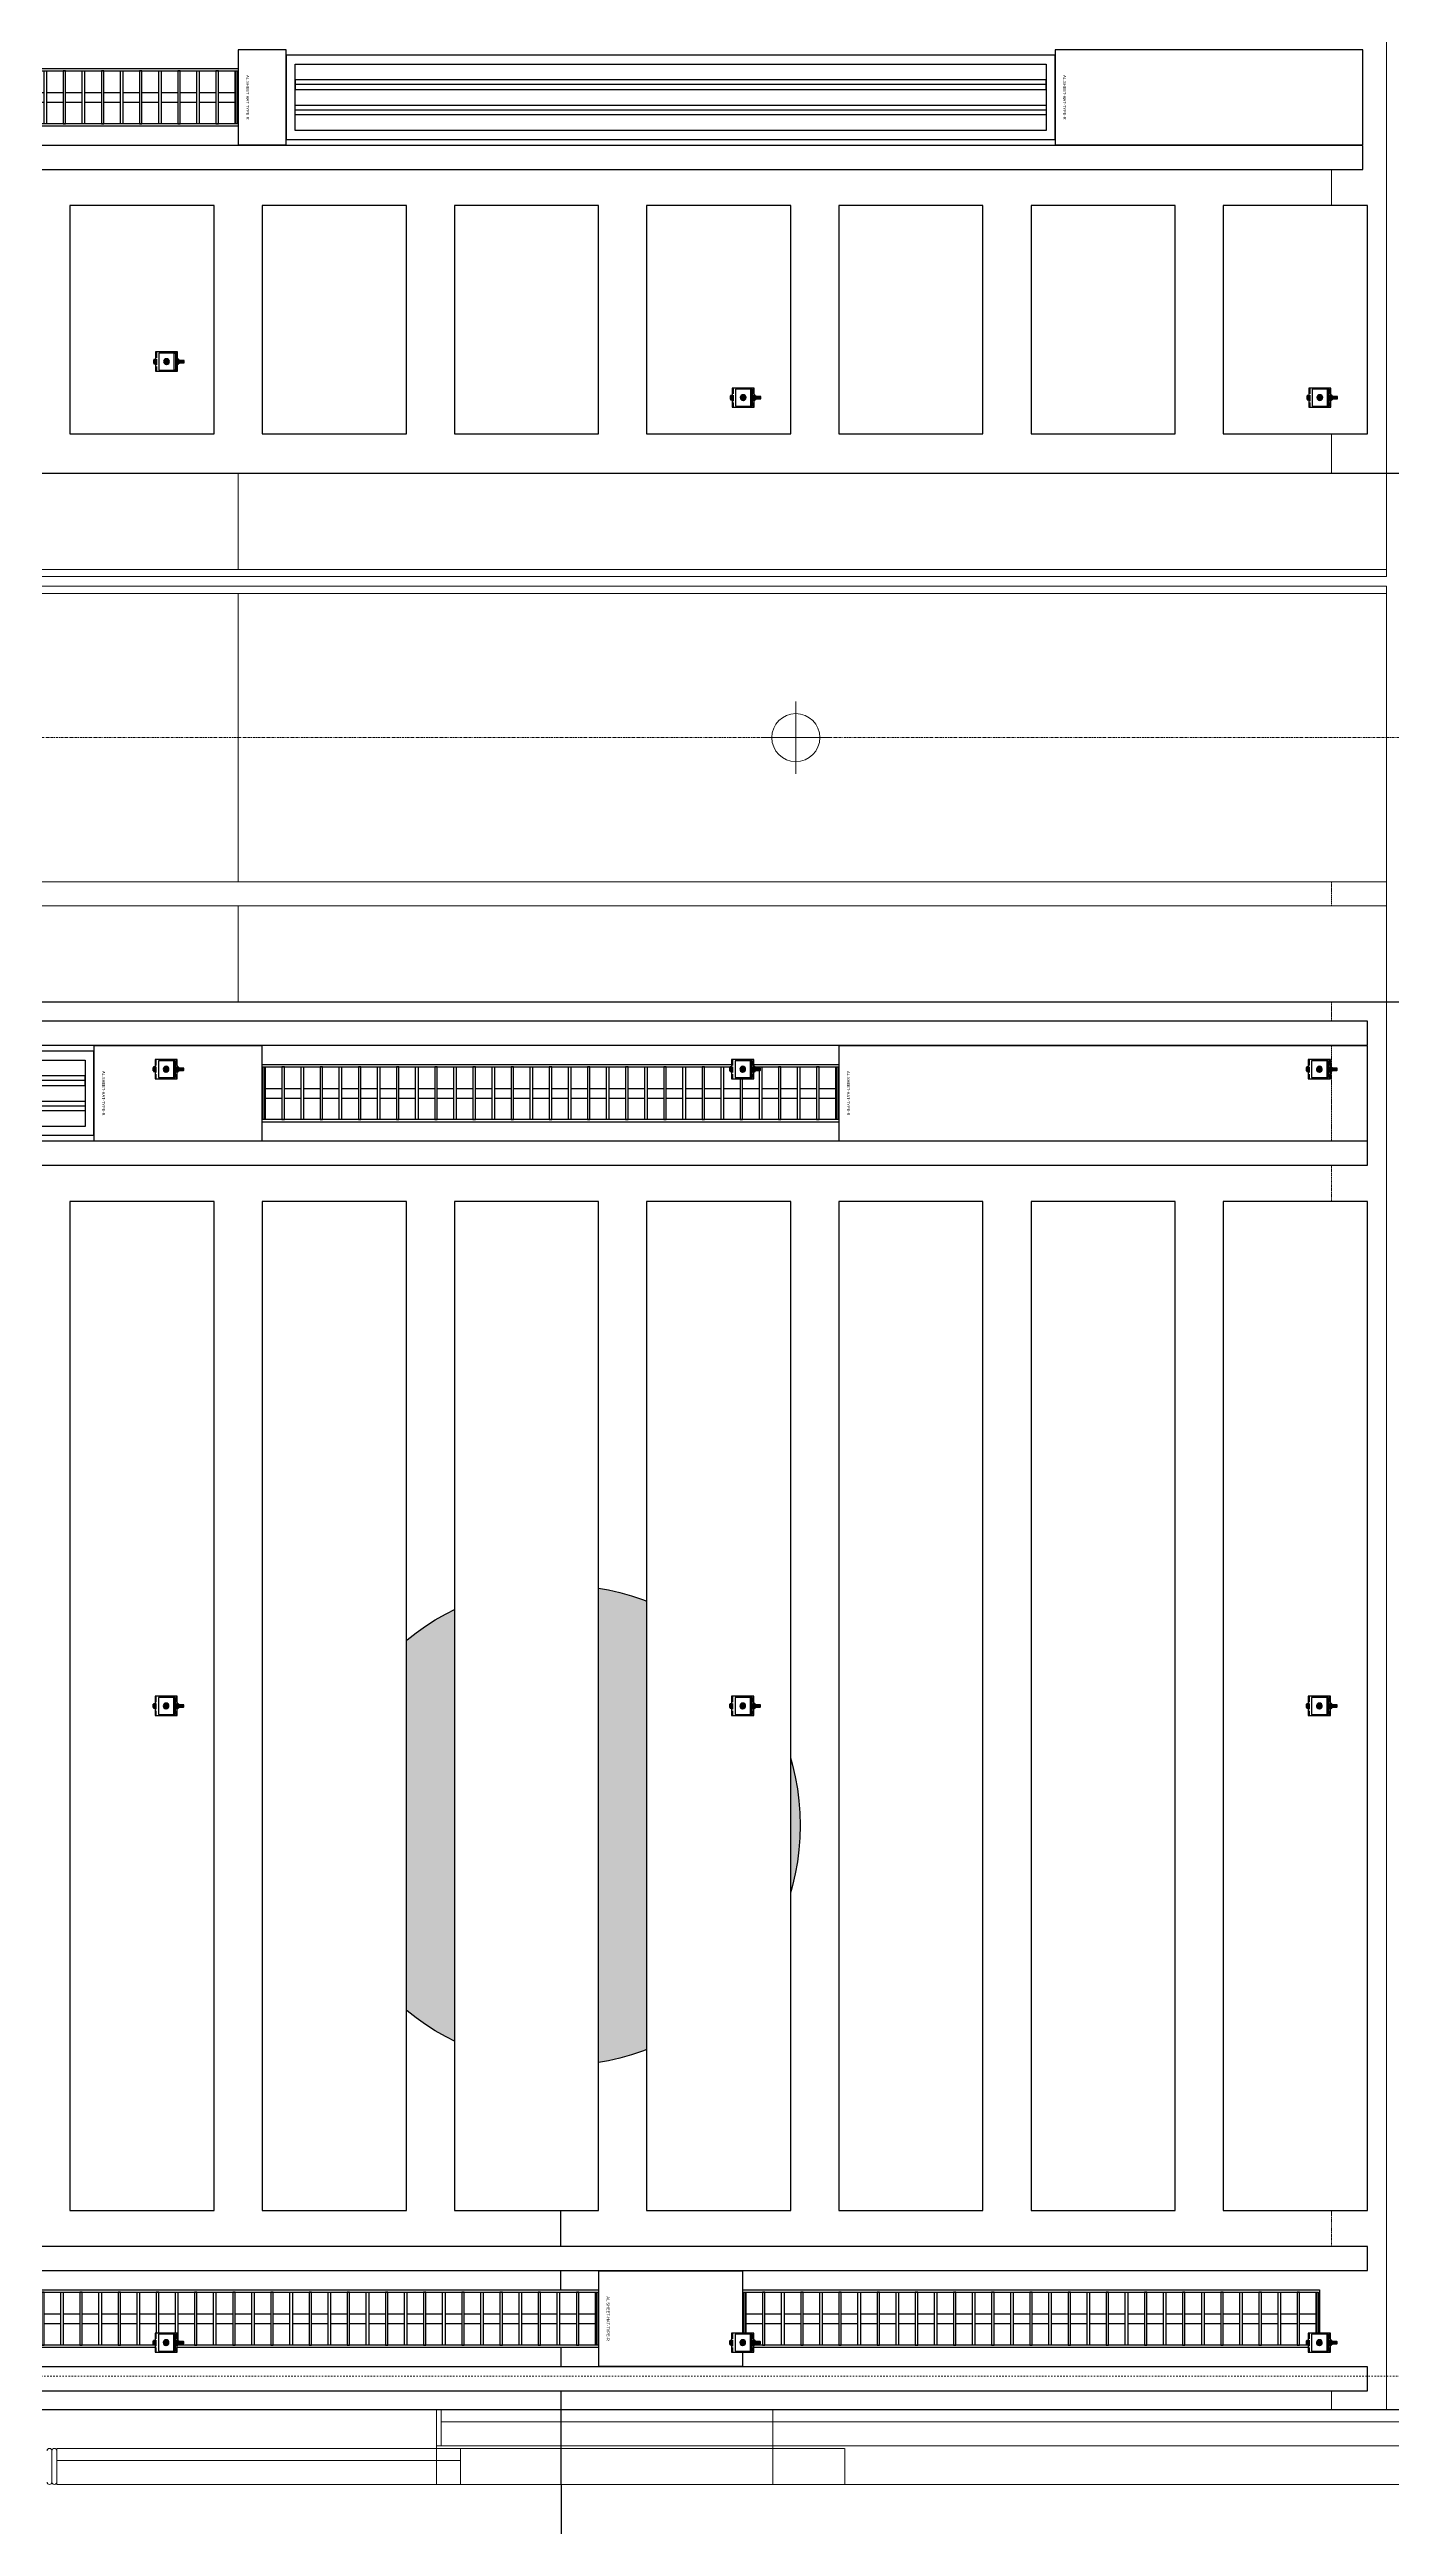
# Model space of a CAD drawing. Header units: millimetres. Extents: x -962357 to -591296, y -195428 to 59420.
# Drawn here: x -787373 to -784580, y -143 to 5012 of the extents above; entities that cross this region are included whole.
import ezdxf
from ezdxf.enums import TextEntityAlignment as Align

# ---------------------------------------------------------------- set-up
doc = ezdxf.new("R2010")
doc.units = ezdxf.units.MM
for name, pattern in [('ACAD_ISO02W100', [15, 12, -3]), ('DASH', [6.35, 3.175, -3.175]), ('DPA_Boundary Line 500', [3.75, 0, -0.75, 1.5, -0.75, 0, -0.75]), ('DPA_Grid _ Level 100', [10, 5.5, -1.6, 1.3, -1.6]), ('DPA_Hidden 500', [1.4, 0.8, -0.6])]:
    doc.linetypes.add(name, pattern=pattern)
for name, color, linetype in [('000 - CSD_PL_001 - ASCESSORIES', 251, 'Continuous'), ('000 - H A T C H', 8, 'Continuous'), ('000 - WIPEOUT', 250, 'Continuous'), ('001 - ASCESSORIES', 251, 'Continuous'), ('008 - LIGHTING', 1, 'Continuous'), ('A04_TUBE SERIES', 2, 'Continuous'), ('A11_ALU.SOLID SHEET', 2, 'Continuous')]:
    doc.layers.add(name, color=color, linetype=linetype)
for name, color, linetype, lineweight in [('A-DETL-GENF', 2, 'Continuous', 9), ('A-GENM', 1, 'Continuous', 9), ('A-GENM-HDLN', 2, 'DPA_Hidden 500', 9), ('A-GLAZ-CURT', 2, 'Continuous', 9), ('A-ROOM-IDEN', 3, 'Continuous', 25), ('E-LITE-EQPM', 2, 'Continuous', 9), ('I-WALL-E', 2, 'Continuous', 9), ('Q-SPCQ', 2, 'Continuous', 9), ('Q-SPCQ-HDLN', 2, 'DASH', 9), ('S-GRID', 251, 'Continuous', 9)]:
    doc.layers.add(name, color=color, linetype=linetype, lineweight=lineweight)
doc.layers.get('000 - CSD_PL_001 - ASCESSORIES').off()

# ---------------------------------------------------------------- blocks, each defined once
blk = doc.blocks.new('System Panel - DPA-AR_Metal Ceiling Rectangular Panel-13139266-4180-01 LOWER PLATFORM LEVEL - REFLECTED CEILING PLAN')
at = {"layer": 'A-GLAZ-CURT'}
for p, q in [((-821182.4, 4129), (-823307.4, 4129)), ((-823307.4, 4129), (-821182.4, 4129)), ((-821182.4, 3929), (-821182.4, 4129)), ((-821182.4, 4129), (-821182.4, 3929)), ((-823307.3, 3929), (-821182.4, 3929)), ((-821182.4, 3929), (-823307.3, 3929))]:
    blk.add_line(p, q, dxfattribs=at)
blk = doc.blocks.new('System Panel - DPA-AR_Metal Ceiling Rectangular Panel-V43-4180-01 LOWER PLATFORM LEVEL - REFLECTED CEILING PLAN')
at = {"layer": 'A-GLAZ-CURT'}
for p, q in [((-784592.4, 4129), (-786982.4, 4129)), ((-786982.4, 4129), (-786982.4, 3929)), ((-786982.4, 3929), (-786982.4, 4129)), ((-786982.4, 4129), (-784592.4, 4129)), ((-786982.4, 3929), (-784592.3, 3929)), ((-784592.3, 3929), (-786982.4, 3929))]:
    blk.add_line(p, q, dxfattribs=at)
blk = doc.blocks.new('System Panel - DPA-AR_Metal Ceiling Rectangular Panel-V24-4180-01 LOWER PLATFORM LEVEL - REFLECTED CEILING PLAN')
at = {"layer": 'A-GLAZ-CURT'}
for p, q in [((-821182.4, 3229), (-823307.3, 3229)), ((-823307.3, 3229), (-821182.4, 3229)), ((-821182.4, 3029), (-821182.4, 3229)), ((-821182.4, 3229), (-821182.4, 3029)), ((-823307.4, 3029), (-821182.4, 3029)), ((-821182.4, 3029), (-823307.4, 3029))]:
    blk.add_line(p, q, dxfattribs=at)
blk = doc.blocks.new('System Panel - DPA-AR_Metal Ceiling Rectangular Panel-V45-4180-01 LOWER PLATFORM LEVEL - REFLECTED CEILING PLAN')
at = {"layer": 'A-GLAZ-CURT'}
for p, q in [((-784592.4, 3229), (-786982.4, 3229)), ((-786982.4, 3229), (-786982.4, 3029)), ((-786982.4, 3029), (-786982.4, 3229)), ((-786982.4, 3229), (-784592.4, 3229)), ((-786982.4, 3029), (-784592.4, 3029)), ((-784592.4, 3029), (-786982.4, 3029))]:
    blk.add_line(p, q, dxfattribs=at)
blk = doc.blocks.new('System Panel - DPA-AR_Metal Ceiling Rectangular Panel-13139320-4180-01 LOWER PLATFORM LEVEL - REFLECTED CEILING PLAN')
at = {"layer": 'A-GLAZ-CURT'}
for p, q in [((-821182.4, 3879), (-823307.3, 3879)), ((-823307.3, 3879), (-821182.4, 3879)), ((-821182.4, 3279), (-821182.4, 3879)), ((-821182.4, 3879), (-821182.4, 3279)), ((-823307.3, 3279), (-821182.4, 3279)), ((-821182.4, 3279), (-823307.3, 3279))]:
    blk.add_line(p, q, dxfattribs=at)
blk = doc.blocks.new('System Panel - DPA-AR_Metal Ceiling Rectangular Panel-V46-4180-01 LOWER PLATFORM LEVEL - REFLECTED CEILING PLAN')
at = {"layer": 'A-GLAZ-CURT'}
for p, q in [((-784592.3, 3879), (-786982.4, 3879)), ((-786982.4, 3879), (-786982.4, 3279)), ((-786982.4, 3279), (-786982.4, 3879)), ((-786982.4, 3879), (-784592.3, 3879)), ((-786982.4, 3279), (-784592.4, 3279)), ((-784592.4, 3279), (-786982.4, 3279))]:
    blk.add_line(p, q, dxfattribs=at)
blk = doc.blocks.new('*U403')
at = {"layer": 'I-WALL-E'}
for p, q in [((-39910, 2757.5), (-39910, 335)), ((-39910, 550), (-39910, 1195)), ((-39910, 335), (-39910, 350)), ((-39910, 300), (-39910, 315)), ((-39910, 315), (-39910, -3480)), ((-39910, -350), (-39910, -300)), ((-39910, -3152.5), (-39910, -550)), ((-39910, -3480), (-39910, -3427.5))]:
    blk.add_line(p, q, dxfattribs=at)
at = {"layer": 'I-WALL-E', "linetype": 'DPA_Boundary Line 500'}
for p, q in [((-40025, 1195), (-40025, 550)), ((-40025, 550), (-40025, 1195)), ((-40025, -350), (-40025, -300)), ((-40025, -300), (-40025, -350)), ((-40025, -890), (-40025, -550)), ((-40025, -550), (-40025, -3152.5)), ((-40025, -3140), (-40025, -890)), ((-40025, -3152.5), (-40025, -3140)), ((-40025, -3480), (-40025, -3427.5)), ((-40025, -3427.5), (-40025, -3480))]:
    blk.add_line(p, q, dxfattribs=at)
at = {"layer": 'A-GLAZ-CURT'}
for name, p in [('System Panel - DPA-AR_Metal Ceiling Rectangular Panel-13139266-4180-01 LOWER PLATFORM LEVEL - REFLECTED CEILING PLAN', (778882.4, -3579)), ('System Panel - DPA-AR_Metal Ceiling Rectangular Panel-V43-4180-01 LOWER PLATFORM LEVEL - REFLECTED CEILING PLAN', (744682.4, -3579)), ('System Panel - DPA-AR_Metal Ceiling Rectangular Panel-13139320-4180-01 LOWER PLATFORM LEVEL - REFLECTED CEILING PLAN', (778882.4, -3579)), ('System Panel - DPA-AR_Metal Ceiling Rectangular Panel-V46-4180-01 LOWER PLATFORM LEVEL - REFLECTED CEILING PLAN', (744682.4, -3579)), ('System Panel - DPA-AR_Metal Ceiling Rectangular Panel-V24-4180-01 LOWER PLATFORM LEVEL - REFLECTED CEILING PLAN', (778882.4, -3579)), ('System Panel - DPA-AR_Metal Ceiling Rectangular Panel-V45-4180-01 LOWER PLATFORM LEVEL - REFLECTED CEILING PLAN', (744682.4, -3579))]:
    blk.add_blockref(name, p, dxfattribs=at)
blk = doc.blocks.new('*U634')
at = {"color": 1}
blk.add_wipeout([(600, -60), (-600, -60), (-600, 60), (600, 60)], dxfattribs=at).dxf.layer = '000 - WIPEOUT'
at = {"layer": '001 - ASCESSORIES', "color": 0}
blk.add_lwpolyline([(600, -60), (-600, -60), (-600, 60), (600, 60)], close=True, dxfattribs=at)
at = {"layer": '001 - ASCESSORIES'}
for points in [[(-593.5, -55), (-598.5, -55), (-598.5, 55), (-593.5, 55)], [(595, -55), (-595, -55), (-595, 55), (595, 55)], [(-558.8, -55), (-553.8, -55), (-553.8, 55), (-558.8, 55)], [(-514, -55), (-519, -55), (-519, 55), (-514, 55)], [(-479.3, -55), (-474.3, -55), (-474.3, 55), (-479.3, 55)], [(-434.6, -55), (-439.6, -55), (-439.6, 55), (-434.6, 55)], [(-399.8, -55), (-394.8, -55), (-394.8, 55), (-399.8, 55)], [(-355.1, -55), (-360.1, -55), (-360.1, 55), (-355.1, 55)], [(-320.4, -55), (-315.4, -55), (-315.4, 55), (-320.4, 55)], [(-275.6, -55), (-280.6, -55), (-280.6, 55), (-275.6, 55)], [(-240.9, -55), (-235.9, -55), (-235.9, 55), (-240.9, 55)], [(-196.2, -55), (-201.2, -55), (-201.2, 55), (-196.2, 55)], [(-161.4, -55), (-156.4, -55), (-156.4, 55), (-161.4, 55)], [(-116.7, -55), (-121.7, -55), (-121.7, 55), (-116.7, 55)], [(-82, -55), (-77, -55), (-77, 55), (-82, 55)], [(-37.2, -55), (-42.2, -55), (-42.2, 55), (-37.2, 55)], [(-2.5, -55), (2.5, -55), (2.5, 55), (-2.5, 55)], [(42.2, -55), (37.2, -55), (37.2, 55), (42.2, 55)], [(77, -55), (82, -55), (82, 55), (77, 55)], [(121.7, -55), (116.7, -55), (116.7, 55), (121.7, 55)], [(156.4, -55), (161.4, -55), (161.4, 55), (156.4, 55)], [(201.2, -55), (196.2, -55), (196.2, 55), (201.2, 55)], [(235.9, -55), (240.9, -55), (240.9, 55), (235.9, 55)], [(280.6, -55), (275.6, -55), (275.6, 55), (280.6, 55)], [(315.4, -55), (320.4, -55), (320.4, 55), (315.4, 55)], [(360.1, -55), (355.1, -55), (355.1, 55), (360.1, 55)], [(394.8, -55), (399.8, -55), (399.8, 55), (394.8, 55)], [(439.6, -55), (434.6, -55), (434.6, 55), (439.6, 55)], [(474.3, -55), (479.3, -55), (479.3, 55), (474.3, 55)], [(519, -55), (514, -55), (514, 55), (519, 55)], [(553.8, -55), (558.8, -55), (558.8, 55), (553.8, 55)], [(598.5, -55), (593.5, -55), (593.5, 55), (598.5, 55)]]:
    blk.add_lwpolyline(points, close=True, dxfattribs=at)
for points in [[(-593.5, 10), (-558.8, 10)], [(-553.8, 10), (-519, 10)], [(-514, 10), (-479.3, 10)], [(-474.3, 10), (-439.6, 10)], [(-434.6, 10), (-399.8, 10)], [(-394.8, 10), (-360.1, 10)], [(-355.1, 10), (-320.4, 10)], [(-315.4, 10), (-280.6, 10)], [(-275.6, 10), (-240.9, 10)], [(-235.9, 10), (-201.2, 10)], [(-196.2, 10), (-161.4, 10)], [(-156.4, 10), (-121.7, 10)], [(-116.7, 10), (-82, 10)], [(-77, 10), (-42.2, 10)], [(-37.2, 10), (-2.5, 10)], [(2.5, 10), (37.2, 10)], [(42.2, 10), (77, 10)], [(82, 10), (116.7, 10)], [(121.7, 10), (156.4, 10)], [(161.4, 10), (196.2, 10)], [(201.2, 10), (235.9, 10)], [(240.9, 10), (275.6, 10)], [(280.6, 10), (315.4, 10)], [(320.4, 10), (355.1, 10)], [(360.1, 10), (394.8, 10)], [(399.8, 10), (434.6, 10)], [(439.6, 10), (474.3, 10)], [(479.3, 10), (514, 10)], [(519, 10), (553.8, 10)], [(558.8, 10), (593.5, 10)], [(-593.5, -10), (-558.8, -10)], [(-553.8, -10), (-519, -10)], [(-514, -10), (-479.3, -10)], [(-474.3, -10), (-439.6, -10)], [(-434.6, -10), (-399.8, -10)], [(-394.8, -10), (-360.1, -10)], [(-355.1, -10), (-320.4, -10)], [(-315.4, -10), (-280.6, -10)], [(-275.6, -10), (-240.9, -10)], [(-235.9, -10), (-201.2, -10)], [(-196.2, -10), (-161.4, -10)], [(-156.4, -10), (-121.7, -10)], [(-116.7, -10), (-82, -10)], [(-77, -10), (-42.2, -10)], [(-37.2, -10), (-2.5, -10)], [(2.5, -10), (37.2, -10)], [(42.2, -10), (77, -10)], [(82, -10), (116.7, -10)], [(121.7, -10), (156.4, -10)], [(161.4, -10), (196.2, -10)], [(201.2, -10), (235.9, -10)], [(240.9, -10), (275.6, -10)], [(280.6, -10), (315.4, -10)], [(320.4, -10), (355.1, -10)], [(360.1, -10), (394.8, -10)], [(399.8, -10), (434.6, -10)], [(439.6, -10), (474.3, -10)], [(479.3, -10), (514, -10)], [(519, -10), (553.8, -10)], [(558.8, -10), (593.5, -10)]]:
    blk.add_lwpolyline(points, dxfattribs=at)
blk = doc.blocks.new('*U374')
at = {"layer": '001 - ASCESSORIES', "color": 0, "linetype": 'ByBlock'}
blk.add_lwpolyline([(800, 87.5), (-800, 87.5), (-800, -87.5), (800, -87.5)], close=True, dxfattribs=at)
at = {"layer": '001 - ASCESSORIES', "linetype": 'ByBlock'}
for points in [[(-781.5, 69), (781.5, 69), (781.5, -69), (-781.5, -69)], [(781.5, 36.3), (-781.5, 36.3), (-781.5, 16.3), (781.5, 16.3)], [(-781.5, -16.3), (781.5, -16.3), (781.5, -36.3), (-781.5, -36.3)]]:
    blk.add_lwpolyline(points, close=True, dxfattribs=at)
for points in [[(781.5, 26.3), (-781.5, 26.3)], [(-781.5, -26.3), (781.5, -26.3)]]:
    blk.add_lwpolyline(points, dxfattribs=at)
blk = doc.blocks.new('*U549')
blk.add_attdef('EXTR.OVL-LENGTH_', (-25, -59.1), '', height=5)
blk.add_wipeout([(-25, 0), (25, 0), (25, 9187.5), (-25, 9187.5)]).dxf.layer = '000 - WIPEOUT'
at = {"layer": 'A04_TUBE SERIES', "color": 0}
blk.add_lwpolyline([(-25, 0), (25, 0), (25, 9187.5), (-25, 9187.5)], close=True, dxfattribs=at)
blk = doc.blocks.new('*U499')
at = {"layer": 'A11_ALU.SOLID SHEET', "color": 0}
blk.add_lwpolyline([(350, -98.8), (350, 98.8), (0, 98.8), (0, -98.8)], close=True, dxfattribs=at)
at = {"layer": 'Defpoints', "color": 250}
blk.add_point((0, 0), dxfattribs=at)
blk.add_text('AL.SHEET-HAT-TYPE-R', height=6, rotation=270, dxfattribs=at).set_placement((15, 0), align=Align.BOTTOM_CENTER)
blk = doc.blocks.new('*U627')
blk.add_attdef('EXTR.OVL-LENGTH_', (-25, -59.1), '', height=5)
blk.add_wipeout([(-25, 0), (25, 0), (25, 67400), (-25, 67400)]).dxf.layer = '000 - WIPEOUT'
at = {"layer": 'A04_TUBE SERIES', "color": 0}
blk.add_lwpolyline([(-25, 0), (25, 0), (25, 67400), (-25, 67400)], close=True, dxfattribs=at)
blk = doc.blocks.new('*U628')
blk.add_attdef('EXTR.OVL-LENGTH_', (-25, -59.1), '', height=5)
blk.add_wipeout([(-25, 0), (25, 0), (25, 67400), (-25, 67400)]).dxf.layer = '000 - WIPEOUT'
at = {"layer": 'A04_TUBE SERIES', "color": 0}
blk.add_lwpolyline([(-25, 0), (25, 0), (25, 67400), (-25, 67400)], close=True, dxfattribs=at)
blk = doc.blocks.new('*U500')
at = {"layer": 'A11_ALU.SOLID SHEET', "color": 0}
blk.add_lwpolyline([(300, -98.8), (300, 98.8), (0, 98.8), (0, -98.8)], close=True, dxfattribs=at)
at = {"layer": 'Defpoints', "color": 250}
blk.add_point((0, 0), dxfattribs=at)
blk.add_text('AL.SHEET-HAT-TYPE-R', height=6, rotation=270, dxfattribs=at).set_placement((15, 0), align=Align.BOTTOM_CENTER)
blk = doc.blocks.new('*U632')
blk.add_attdef('EXTR.OVL-LENGTH_', (-25, -59.1), '', height=5)
blk.add_wipeout([(-25, 0), (25, 0), (25, 67400), (-25, 67400)]).dxf.layer = '000 - WIPEOUT'
at = {"layer": 'A04_TUBE SERIES', "color": 0}
blk.add_lwpolyline([(-25, 0), (25, 0), (25, 67400), (-25, 67400)], close=True, dxfattribs=at)
blk = doc.blocks.new('*U633')
blk.add_attdef('EXTR.OVL-LENGTH_', (-25, -59.1), '', height=5)
blk.add_wipeout([(-25, 0), (25, 0), (25, 67400), (-25, 67400)]).dxf.layer = '000 - WIPEOUT'
at = {"layer": 'A04_TUBE SERIES', "color": 0}
blk.add_lwpolyline([(-25, 0), (25, 0), (25, 67400), (-25, 67400)], close=True, dxfattribs=at)
blk = doc.blocks.new('*U614')
at = {"color": 3}
for points in [[(-1050, -30850), (1050, -30850), (1050, -31150), (-1050, -31150)], [(-1050, -31250), (1050, -31250), (1050, -31550), (-1050, -31550)], [(-1050, -31650), (1050, -31650), (1050, -31950), (-1050, -31950)], [(-1050, -32050), (1050, -32050), (1050, -32350), (-1050, -32350)], [(-1050, -32450), (1050, -32450), (1050, -32750), (-1050, -32750)], [(-1050, -32850), (1050, -32850), (1050, -33150), (-1050, -33150)], [(-1050, -33250), (1050, -33250), (1050, -33550), (-1050, -33550)]]:
    blk.add_wipeout(points, dxfattribs=at).dxf.layer = '000 - WIPEOUT'
at = {"layer": 'A11_ALU.SOLID SHEET', "color": 0, "linetype": 'ByBlock'}
for points in [[(-1050, -31150), (1050, -31150), (1050, -30850), (-1050, -30850)], [(-1050, -31550), (1050, -31550), (1050, -31250), (-1050, -31250)], [(-1050, -31950), (1050, -31950), (1050, -31650), (-1050, -31650)], [(-1050, -32350), (1050, -32350), (1050, -32050), (-1050, -32050)], [(-1050, -32750), (1050, -32750), (1050, -32450), (-1050, -32450)], [(-1050, -33150), (1050, -33150), (1050, -32850), (-1050, -32850)], [(-1050, -33550), (1050, -33550), (1050, -33250), (-1050, -33250)]]:
    blk.add_lwpolyline(points, close=True, dxfattribs=at)
blk = doc.blocks.new('*U502')
at = {"layer": 'A11_ALU.SOLID SHEET', "color": 0}
blk.add_lwpolyline([(1100, -98.8), (1100, 98.8), (0, 98.8), (0, -98.8)], close=True, dxfattribs=at)
at = {"layer": 'Defpoints', "color": 250}
blk.add_point((0, 0), dxfattribs=at)
blk.add_text('AL.SHEET-HAT-TYPE-R', height=6, rotation=270, dxfattribs=at).set_placement((15, 0), align=Align.BOTTOM_CENTER)
blk = doc.blocks.new('*U620')
at = {"color": 3}
for points in [[(-237.5, -1650), (237.5, -1650), (237.5, -1950), (-237.5, -1950)], [(-237.5, -2050), (237.5, -2050), (237.5, -2350), (-237.5, -2350)], [(-237.5, -2450), (237.5, -2450), (237.5, -2750), (-237.5, -2750)], [(-237.5, -2850), (237.5, -2850), (237.5, -3150), (-237.5, -3150)], [(-237.5, -3250), (237.5, -3250), (237.5, -3550), (-237.5, -3550)], [(-237.5, -3650), (237.5, -3650), (237.5, -3950), (-237.5, -3950)], [(-237.5, -4050), (237.5, -4050), (237.5, -4350), (-237.5, -4350)]]:
    blk.add_wipeout(points, dxfattribs=at).dxf.layer = '000 - WIPEOUT'
at = {"layer": 'A11_ALU.SOLID SHEET', "color": 0, "linetype": 'ByBlock'}
for points in [[(-237.5, -1950), (237.5, -1950), (237.5, -1650), (-237.5, -1650)], [(-237.5, -2350), (237.5, -2350), (237.5, -2050), (-237.5, -2050)], [(-237.5, -2750), (237.5, -2750), (237.5, -2450), (-237.5, -2450)], [(-237.5, -3150), (237.5, -3150), (237.5, -2850), (-237.5, -2850)], [(-237.5, -3550), (237.5, -3550), (237.5, -3250), (-237.5, -3250)], [(-237.5, -3950), (237.5, -3950), (237.5, -3650), (-237.5, -3650)], [(-237.5, -4350), (237.5, -4350), (237.5, -4050), (-237.5, -4050)]]:
    blk.add_lwpolyline(points, close=True, dxfattribs=at)
blk = doc.blocks.new('*U509')
at = {"layer": 'A11_ALU.SOLID SHEET', "color": 0}
blk.add_lwpolyline([(640.50001, -98.8), (640.50001, 98.8), (0, 98.8), (0, -98.8)], close=True, dxfattribs=at)
at = {"layer": 'Defpoints', "color": 250}
blk.add_point((0, 0), dxfattribs=at)
blk.add_text('AL.SHEET-HAT-TYPE-R', height=6, rotation=270, dxfattribs=at).set_placement((15, 0), align=Align.BOTTOM_CENTER)
blk = doc.blocks.new('*U501')
at = {"layer": 'A11_ALU.SOLID SHEET', "color": 0}
blk.add_lwpolyline([(100, -98.8), (100, 98.8), (0, 98.8), (0, -98.8)], close=True, dxfattribs=at)
at = {"layer": 'Defpoints', "color": 250}
blk.add_point((0, 0), dxfattribs=at)
blk.add_text('AL.SHEET-HAT-TYPE-R', height=6, rotation=270, dxfattribs=at).set_placement((15, 0), align=Align.BOTTOM_CENTER)
blk = doc.blocks.new('*U5836')
blk.add_lwpolyline([(-38349, 4315), (-38349, 2757.5), (-41450, 2757.5), (-41450, 4315), (-49246.8, 4315), (-49246.8, 550), (-30509.1, 550), (-30509.1, 4315), (-38349, 4315)])
blk.add_lwpolyline([(-107450, -550), (27650, -550), (27650, -3480), (-107450, -3480)], close=True)
at = {"layer": '008 - LIGHTING'}
for p in [(-41400, 1332.5), (-43400, -740), (-43400, -740), (-43400, -740)]:
    blk.add_blockref('*U374', p, dxfattribs=at)
at = {"layer": 'A11_ALU.SOLID SHEET', "color": 1, "rotation": 1.507287763536855e-10}
blk.add_blockref('*U501', (-42300, 1332.5), dxfattribs=at)
at = {"layer": 'A11_ALU.SOLID SHEET', "color": 1}
for name, p in [('*U509', (-40600, 1332.5)), ('*U499', (-42600, -740)), ('*U502', (-41050, -740)), ('*U500', (-41550, -3290))]:
    blk.add_blockref(name, p, dxfattribs=at)
at = {"layer": '008 - LIGHTING'}
for p in [(-42900, 1332.5), (-41650, -740), (-42150, -3290), (-40650, -3290)]:
    blk.add_blockref('*U634', p, dxfattribs=at)
at = {"layer": 'A04_TUBE SERIES', "linetype": 'ByBlock', "rotation": 270}
for name, p in [('*U549', (-49147, 1207.5)), ('*U628', (-107350, -615)), ('*U627', (-107350, -865)), ('*U632', (-107350, -3165)), ('*U633', (-107350, -3415))]:
    blk.add_blockref(name, p, dxfattribs=at)
at = {"layer": 'A11_ALU.SOLID SHEET', "linetype": 'ByBlock', "rotation": 90}
for name, p in [('*U620', (-44300, 870)), ('*U614', (-73500, -2015))]:
    blk.add_blockref(name, p, dxfattribs=at)
at = {"layer": '008 - LIGHTING'}
for p in [(-41650, -740), (-42150, -3290), (-40650, -3290)]:
    blk.add_blockref('*U634', p, dxfattribs=at)
for p in [(-41650, -740), (-42150, -3290), (-40650, -3290)]:
    blk.add_blockref('*U634', p, dxfattribs=at)
blk = doc.blocks.new('DPA_Speciality_PlatformScreenDoor - Length_135300-12767973-4180-01 LOWER PLATFORM LEVEL - REFLECTED CEILING PLAN')
at = {"layer": 'A-GENM'}
for p, q in [((69837.5, -250), (70027.6, -250)), ((70027.6, -250), (69837.5, -250)), ((69932.5, -250), (69842.5, -250)), ((69842.5, -250), (69932.5, -250)), ((69942.5, -250), (70032.5, -250)), ((70032.5, -250), (69942.5, -250)), ((67615.3, -330), (67739.1, -330)), ((67625.9, -330), (67679, -330)), ((67675.4, -330), (67728.5, -330))]:
    blk.add_line(p, q, dxfattribs=at)
at = {"layer": 'A-GENM-HDLN'}
for p, q in [((68687.5, -250), (68687.5, -175)), ((69537.5, -175), (68687.5, -175)), ((69537.5, -175), (69537.5, -250)), ((69537.5, -250), (68687.5, -250))]:
    blk.add_line(p, q, dxfattribs=at)
at = {"layer": 'Q-SPCQ'}
for p, q in [((66462.5, -175), (68837.5, -175)), ((68837.5, -175), (68837.5, -330)), ((68837.5, -175), (69537.5, -175)), ((68837.5, -330), (68837.5, -175)), ((68837.5, -200), (68837.5, -187.5)), ((68837.5, -187.5), (68837.5, -200)), ((68837.5, -305), (68837.5, -200)), ((68837.5, -200), (68837.5, -305)), ((69487.5, -175), (70327.5, -175)), ((70327.5, -175), (69487.5, -175)), ((69487.5, -175), (69487.5, -225)), ((69487.5, -225), (69487.5, -175)), ((70297.5, -175), (69517.5, -175)), ((69517.5, -175), (70297.5, -175)), ((69517.5, -175), (70297.5, -175)), ((70297.5, -175), (69517.5, -175)), ((70327.5, -225), (70327.5, -175)), ((70327.5, -225), (70327.5, -175)), ((70327.5, -180), (70327.5, -245)), ((70327.5, -245), (70327.5, -180)), ((70337.5, -245), (70337.5, -180)), ((70337.5, -180), (70337.5, -245)), ((70337.5, -180), (70337.5, -245)), ((70337.5, -245), (70337.5, -180)), ((68837.5, -255), (66462.5, -255)), ((66462.5, -255), (68837.5, -255)), ((68787.5, -255), (66512.5, -255)), ((66512.5, -255), (68787.5, -255)), ((66522.5, -255), (68777.5, -255)), ((68777.5, -255), (66522.5, -255)), ((68837.5, -255), (69527.5, -255)), ((69527.5, -255), (68837.5, -255)), ((68837.5, -255), (68837.5, -305)), ((68837.5, -305), (68837.5, -255)), ((68837.5, -305), (68837.5, -255)), ((68837.5, -255), (68837.5, -305)), ((68887.5, -255), (69477.5, -255)), ((69477.5, -255), (68887.5, -255)), ((69477.5, -255), (68897.5, -255)), ((68897.5, -255), (69477.5, -255)), ((70327.5, -225), (69487.5, -225)), ((69487.5, -225), (70327.5, -225)), ((69487.5, -250), (69487.5, -225)), ((69487.5, -250), (69487.5, -225)), ((70327.5, -225), (69487.5, -225)), ((69487.5, -225), (69487.5, -250)), ((69487.5, -250), (69487.5, -225)), ((69487.5, -225), (70327.5, -225)), ((69487.5, -225), (70327.5, -225)), ((70327.5, -225), (69487.5, -225)), ((70327.5, -250), (69487.5, -250)), ((69487.5, -250), (70327.5, -250)), ((69487.5, -250), (70327.5, -250)), ((70327.5, -250), (69487.5, -250)), ((69517.5, -225), (70297.5, -225)), ((70297.5, -225), (69517.5, -225)), ((70297.5, -225), (69517.5, -225)), ((69517.5, -225), (70297.5, -225)), ((69527.5, -255), (69527.5, -330)), ((69537.5, -255), (69527.5, -255)), ((69527.5, -255), (69537.5, -255)), ((69527.5, -330), (69527.5, -255)), ((69527.5, -305), (69527.5, -255)), ((69527.5, -305), (69527.5, -255)), ((69537.5, -225), (70277.5, -225)), ((70277.5, -225), (69537.5, -225)), ((69537.5, -225), (70277.5, -225)), ((70277.5, -225), (69537.5, -225)), ((69537.5, -250), (70277.5, -250)), ((70277.5, -250), (69537.5, -250)), ((69537.5, -250), (70277.5, -250)), ((70277.5, -250), (69537.5, -250)), ((69537.5, -330), (69537.5, -250)), ((69537.5, -250), (69537.5, -305)), ((69537.5, -330), (69537.5, -255)), ((69537.5, -255), (69537.5, -330)), ((70327.5, -225), (70327.5, -250)), ((70327.5, -250), (70327.5, -225)), ((70327.5, -250), (70327.5, -225)), ((70327.5, -225), (70327.5, -250)), ((68837.5, -305), (66462.5, -305)), ((68837.5, -305), (66462.5, -305)), ((66462.5, -305), (68837.5, -305)), ((66472.5, -305), (68827.5, -305)), ((66472.5, -305), (68827.5, -305)), ((68827.5, -305), (66472.5, -305)), ((68787.5, -305), (66512.5, -305)), ((66512.5, -305), (68787.5, -305)), ((68777.5, -305), (66522.5, -305)), ((66522.5, -305), (68777.5, -305)), ((68777.5, -305), (66522.5, -305)), ((66522.5, -305), (68777.5, -305)), ((66522.5, -305), (68777.5, -305)), ((68777.5, -305), (66522.5, -305)), ((68827.5, -305), (68837.5, -305)), ((68837.5, -317.5), (68837.5, -305)), ((68837.5, -305), (68847.5, -305)), ((69527.5, -305), (68837.5, -305)), ((68837.5, -305), (68837.5, -330)), ((68837.5, -330), (68837.5, -305)), ((68837.5, -305), (69527.5, -305)), ((69527.5, -305), (68837.5, -305)), ((68837.5, -305), (68837.5, -317.5)), ((68837.5, -330), (68837.5, -305)), ((68837.5, -305), (68837.5, -330)), ((68847.5, -305), (69527.5, -305)), ((69527.5, -305), (68847.5, -305)), ((68847.5, -305), (69527.5, -305)), ((68887.5, -305), (69477.5, -305)), ((69477.5, -305), (68887.5, -305)), ((68897.5, -305), (69477.5, -305)), ((69477.5, -305), (68897.5, -305)), ((68897.5, -305), (69477.5, -305)), ((69477.5, -305), (68897.5, -305)), ((69477.5, -305), (68897.5, -305)), ((68897.5, -305), (69477.5, -305)), ((69527.5, -330), (69527.5, -305)), ((69527.5, -330), (69527.5, -305)), ((69527.5, -305), (69527.5, -330)), ((69527.5, -330), (69527.5, -305)), ((69537.5, -305), (69537.5, -317.5)), ((66462.5, -330), (68837.5, -330)), ((66462.5, -330), (68837.5, -330)), ((68827.5, -330), (66472.5, -330)), ((66472.5, -330), (68827.5, -330)), ((68827.5, -330), (66472.5, -330)), ((68777.5, -330), (66522.5, -330)), ((66522.5, -330), (68777.5, -330)), ((68777.5, -330), (66522.5, -330)), ((66522.5, -330), (68777.5, -330)), ((68837.5, -330), (68827.5, -330)), ((68837.5, -330), (69537.5, -330)), ((68837.5, -330), (69527.5, -330)), ((68847.5, -330), (68837.5, -330)), ((69527.5, -330), (68847.5, -330)), ((69527.5, -330), (68847.5, -330)), ((68847.5, -330), (69527.5, -330)), ((68897.5, -330), (69477.5, -330)), ((69477.5, -330), (68897.5, -330)), ((68897.5, -330), (69477.5, -330)), ((69477.5, -330), (68897.5, -330)), ((69527.5, -330), (69537.5, -330)), ((69537.5, -330), (69527.5, -330))]:
    blk.add_line(p, q, dxfattribs=at)
for centre, start, end in [((70332.5, -180), 360, 180), ((70332.5, -180), 0, 180), ((70342.5, -180), 0, 180), ((70342.5, -180), 0, 180), ((70332.5, -245), 180, 360), ((70332.5, -245), 180, 0), ((70342.5, -245), 180, 360), ((70342.5, -245), 180, 360)]:
    blk.add_arc(centre, 5, start, end, dxfattribs=at)
at = {"layer": 'Q-SPCQ-HDLN'}
for p, q in [((135200, -330), (-100, -330)), ((135200, -400), (-100, -400))]:
    blk.add_line(p, q, dxfattribs=at)
blk = doc.blocks.new('LGF_DL_SAA_LowPower_DL1a - LGF_DL_SAA_LowPower_DL1a-8832329-4180-01 LOWER PLATFORM LEVEL - REFLECTED CEILING PLAN')
at = {"layer": 'A-DETL-GENF'}
for p, q in [((0, 75), (0, -75)), ((72.5, 0), (-72.5, 0))]:
    blk.add_line(p, q, dxfattribs=at)
blk.add_circle((0, 0), 50, dxfattribs=at)
blk = doc.blocks.new('C-1-PP19-AR-4180-01-B_20250908-040939_EXDOWNLIGHT')
at = {"layer": 'E-LITE-EQPM', "extrusion": (0, 0, -1), "rotation": 180}
blk.add_blockref('LGF_DL_SAA_LowPower_DL1a - LGF_DL_SAA_LowPower_DL1a-8832329-4180-01 LOWER PLATFORM LEVEL - REFLECTED CEILING PLAN', (41139.5, 0), dxfattribs=at)
at = {"layer": 'Q-SPCQ', "rotation": 180}
blk.add_blockref('DPA_Speciality_PlatformScreenDoor - Length_135300-12767973-4180-01 LOWER PLATFORM LEVEL - REFLECTED CEILING PLAN', (27650, -3810), dxfattribs=at)
blk = doc.blocks.new('000 - ASSCESSORIES_FAMELINE_GALV.BRACKET_FITTING_L-PROFILE_BK-08_TOP_VIEW')
at = {"linetype": 'Continuous'}
blk.add_wipeout([(-17.5, 19), (-17.5, -16), (17.5, -16), (17.5, 19)], dxfattribs=at).dxf.layer = '000 - WIPEOUT'
at = {"layer": '001 - ASCESSORIES', "linetype": 'ByBlock'}
blk.add_lwpolyline([(-17.5, 19), (17.5, 19), (17.5, 16), (-17.5, 16)], close=True, dxfattribs=at)
at = {"layer": '001 - ASCESSORIES', "color": 0, "linetype": 'Continuous'}
blk.add_lwpolyline([(-17.5, 19), (-17.5, -16), (17.5, -16), (17.5, 19)], close=True, dxfattribs=at)
at = {"layer": '001 - ASCESSORIES'}
blk.add_circle((0, 0), 3.5, dxfattribs=at)
blk = doc.blocks.new('*U492')
at = {"layer": '001 - ASCESSORIES', "color": 0}
blk.add_blockref('000 - ASSCESSORIES_FAMELINE_GALV.BRACKET_FITTING_L-PROFILE_BK-08_TOP_VIEW', (0, 0), dxfattribs=at)
blk = doc.blocks.new('000 - DYNAMIC_VIEW_ASSCESSORIES_GALV.STUD_FULL_THREAD_1-4_TOP_VIEW')
at = {"layer": '000 - H A T C H'}
h = blk.add_hatch(color=250, dxfattribs=at)
h.dxf.hatch_style = 1
edge = h.paths.add_edge_path()
edge.add_arc((0, 0), 3.18, 0, 360)
at = {"layer": '001 - ASCESSORIES', "color": 0}
blk.add_circle((0, 0), 3.18, dxfattribs=at)
blk = doc.blocks.new('*U485')
at = {"layer": '001 - ASCESSORIES', "color": 0}
blk.add_blockref('000 - DYNAMIC_VIEW_ASSCESSORIES_GALV.STUD_FULL_THREAD_1-4_TOP_VIEW', (0, 0), dxfattribs=at)
blk = doc.blocks.new('000 - ASSCESSORIES_FAMELINE_GALV.BRACKET_FITTING_U-PROFILE_BK-07_TOP_VIEW')
at = {"linetype": 'Continuous'}
blk.add_wipeout([(20, -23), (20, 23), (-20, 23), (-20, -23)], dxfattribs=at).dxf.layer = '000 - WIPEOUT'
at = {"layer": '001 - ASCESSORIES', "linetype": 'ACAD_ISO02W100'}
for p, q in [((20, 21), (-20, 21)), ((20, -21), (-20, -21))]:
    blk.add_line(p, q, dxfattribs=at)
at = {"layer": '001 - ASCESSORIES', "color": 0, "linetype": 'Continuous'}
blk.add_lwpolyline([(20, -23), (20, 23), (-20, 23), (-20, -23)], close=True, dxfattribs=at)
at = {"layer": '001 - ASCESSORIES', "linetype": 'Continuous'}
blk.add_circle((0, 0), 3.5, dxfattribs=at)
blk = doc.blocks.new('*U489')
at = {"layer": '001 - ASCESSORIES', "color": 0, "linetype": 'ByBlock'}
blk.add_blockref('000 - ASSCESSORIES_FAMELINE_GALV.BRACKET_FITTING_U-PROFILE_BK-07_TOP_VIEW', (0, 0), dxfattribs=at)
blk = doc.blocks.new('*U281')
at = {"layer": '001 - ASCESSORIES', "color": 0}
blk.add_lwpolyline([(4.6, 0), (2.3, 4), (-2.3, 4), (-4.6, 0), (-2.3, -4), (2.3, -4)], close=True, dxfattribs=at)
at = {"layer": '001 - ASCESSORIES', "color": 8}
blk.add_circle((0, 0), 3.85, dxfattribs=at)
at = {"layer": '001 - ASCESSORIES', "color": 0}
blk.add_circle((0, 0), 2.6, dxfattribs=at)
blk = doc.blocks.new('*U639')
at = {"layer": '000 - CSD_PL_001 - ASCESSORIES', "color": 0, "rotation": 270}
blk.add_blockref('*U281', (0, 0), dxfattribs=at)
blk = doc.blocks.new('*U308')
at = {"layer": '001 - ASCESSORIES'}
blk.add_lwpolyline([(-0.3, -4.5), (-0.3, -2.5, -19.949874), (0.3, -2.5), (0.3, -4.5)], format="xyb", dxfattribs=at)
blk.add_arc((0, 0), 4.5, 273.1847, 266.8153, dxfattribs=at)
blk = doc.blocks.new('000 - ASSCESSORIES_SPRING_WASHER_M5_TOP_VIEW')
at = {"color": 6}
blk.add_blockref('*U308', (0, 0), dxfattribs=at)
blk = doc.blocks.new('*U641')
at = {"color": 6}
blk.add_blockref('000 - ASSCESSORIES_SPRING_WASHER_M5_TOP_VIEW', (0, 0), dxfattribs=at)
blk = doc.blocks.new('*U307')
at = {"layer": '001 - ASCESSORIES'}
blk.add_lwpolyline([(-0.3, -6), (-0.3, -2.5, -19.949874), (0.2, -2.5), (0.2, -6)], format="xyb", dxfattribs=at)
blk.add_arc((0, 0), 6, 273.1847, 266.8153, dxfattribs=at)
blk = doc.blocks.new('000 - ASSCESSORIES_WASHER_M5_TOP_VIEW')
at = {"color": 6}
blk.add_blockref('*U307', (0, 0), dxfattribs=at)
blk = doc.blocks.new('*U640')
at = {"color": 6}
blk.add_blockref('000 - ASSCESSORIES_WASHER_M5_TOP_VIEW', (0, 0), dxfattribs=at)
blk = doc.blocks.new('*U282')
at = {"color": 1}
for p, q in [((-3.5, 3.5), (3.5, 3.5)), ((-3.5, 0), (3.5, 0))]:
    blk.add_line(p, q, dxfattribs=at)
at = {"color": 0}
for points in [[(-2.3, 3.2, 0.249855), (-4.6, 3.2), (-4.6, 0.3, 0.249855), (-2.3, 0.3)], [(2.3, 3.2, 0.062432), (0, 3.5, 0.062432), (-2.3, 3.2), (-2.3, 0.3, 0.061701), (0, 0, 0.061701), (2.3, 0.3)], [(4.6, 3.2, 0.249855), (2.3, 3.2), (2.3, 0.3, 0.249855), (4.6, 0.3)]]:
    blk.add_lwpolyline(points, format="xyb", close=True, dxfattribs=at)
blk = doc.blocks.new('*U296')
at = {"layer": '000 - H A T C H'}
h = blk.add_hatch(dxfattribs=at)
h.set_pattern_fill('ANSI35', color=8, scale=4, angle=65)
h.set_pattern_definition([(110, (-0.5, 0), (-0.939693, -0.34202), []), (110, (-0.2012, 0.6409), (-0.939693, -0.34202), [1.25, -0.25, 0, -0.25])])
h.paths.add_polyline_path([(0, -2.5), (59.5, -2.5), (59.5, 2.5), (0, 2.5)])
at = {"color": 8}
blk.add_line((59.5, -2.5), (59.5, 2.5), dxfattribs=at)
at = {"color": 1}
blk.add_lwpolyline([(59.5, 2.5), (0, 2.5), (0, -2.5), (59.5, -2.5), (60, -2), (60, 2)], close=True, dxfattribs=at)
blk = doc.blocks.new('*U448')
at = {"layer": '000 - H A T C H'}
h = blk.add_hatch(color=250, dxfattribs=at)
h.dxf.hatch_style = 1
edge = h.paths.add_edge_path()
edge.add_line((-0.3, -4.6), (-3.2, -4.6))
edge.add_arc((-1, -3.5), 2.45, 180, 208.0569, ccw=False)
edge.add_line((-3.5, -3.5), (-3.5, 0))
edge.add_arc((5.9, 0), 9.36, 179.9761, 180.0239, ccw=False)
edge.add_line((-3.5, 0), (-3.5, 0))
edge.add_arc((5.9, 0), 9.36, 179.9761, 180.0239, ccw=False)
edge.add_line((-3.5, 0), (-3.5, 3.5))
edge.add_arc((-1, 3.5), 2.45, 151.9431, 180, ccw=False)
edge.add_line((-3.2, 4.6), (-0.3, 4.6))
edge.add_arc((-2.5, 3.5), 2.45, 360, 388.0569, ccw=False)
edge.add_line((0, 3.5), (0, -3.5))
edge.add_arc((-2.5, -3.5), 2.45, 331.9431, 360, ccw=False)
blk.add_blockref('*U296', (0, 0))
at = {"layer": '001 - ASCESSORIES', "rotation": 90}
blk.add_blockref('*U282', (0, 0), dxfattribs=at)
blk = doc.blocks.new('*U306')
blk.add_wipeout([(-6, 0.65), (6, 0.65), (6, -0.65), (-6, -0.65)]).dxf.layer = '000 - WIPEOUT'
at = {"layer": '001 - ASCESSORIES'}
blk.add_lwpolyline([(-6, 0.65), (6, 0.65), (6, -0.65), (-6, -0.65)], close=True, dxfattribs=at)
blk.add_wipeout([(0.1, -0.65), (6, -0.65), (6, 0.65), (0.1, 0.65)]).dxf.layer = '000 - WIPEOUT'
blk.add_wipeout([(-0.1, -0.65), (-6, -0.65), (-6, 0.65), (-0.1, 0.65)]).dxf.layer = '000 - WIPEOUT'
for points in [[(-0.1, -0.65), (-6, -0.65), (-6, 0.65), (-0.1, 0.65)], [(0.1, -0.65), (6, -0.65), (6, 0.65), (0.1, 0.65)]]:
    blk.add_lwpolyline(points, close=True, dxfattribs=at)
blk = doc.blocks.new('000 - ASSCESSORIES_WASHER_M5_FRONT-SIDE-BACK_VIEW')
at = {"color": 6}
blk.add_blockref('*U306', (0, 0), dxfattribs=at)
blk = doc.blocks.new('*U637')
at = {"color": 6}
blk.add_blockref('000 - ASSCESSORIES_WASHER_M5_FRONT-SIDE-BACK_VIEW', (0, 0), dxfattribs=at)
blk = doc.blocks.new('*U309')
blk.add_wipeout([(-4.5, 0.65), (4.5, 0.65), (4.5, -0.65), (-4.5, -0.65)]).dxf.layer = '000 - WIPEOUT'
at = {"layer": '001 - ASCESSORIES'}
blk.add_lwpolyline([(-4.5, 0.65), (4.5, 0.65), (4.5, -0.65), (-4.5, -0.65)], close=True, dxfattribs=at)
blk.add_wipeout([(0.1, -0.95), (4.5, -0.65), (4.5, 0.65), (0.1, 0.35)]).dxf.layer = '000 - WIPEOUT'
blk.add_wipeout([(-0.1, -0.35), (-4.5, -0.65), (-4.5, 0.65), (-0.1, 0.95)]).dxf.layer = '000 - WIPEOUT'
for points in [[(-0.1, -0.35), (-4.5, -0.65), (-4.5, 0.65), (-0.1, 0.95)], [(0.1, -0.95), (4.5, -0.65), (4.5, 0.65), (0.1, 0.35)]]:
    blk.add_lwpolyline(points, close=True, dxfattribs=at)
blk = doc.blocks.new('000 - ASSCESSORIES_SPRING_WASHER_M5_FRONT-SIDE-BACK_VIEW')
at = {"color": 6}
blk.add_blockref('*U309', (0, 0), dxfattribs=at)
blk = doc.blocks.new('*U638')
at = {"color": 6}
blk.add_blockref('000 - ASSCESSORIES_SPRING_WASHER_M5_FRONT-SIDE-BACK_VIEW', (0, 0), dxfattribs=at)
blk = doc.blocks.new('*U486')
at = {"layer": '001 - ASCESSORIES'}
blk.add_blockref('*U448', (-23, 0), dxfattribs=at)
at = {"layer": '001 - ASCESSORIES', "color": 6, "rotation": 180}
for name in ['*U640', '*U641']:
    blk.add_blockref(name, (0, 0), dxfattribs=at)
at = {"layer": '001 - ASCESSORIES', "color": 2, "rotation": 270}
blk.add_blockref('*U639', (0, 0), dxfattribs=at)
blk.add_blockref('*U639', (0, 0), dxfattribs=at)
at = {"layer": '001 - ASCESSORIES', "color": 0, "rotation": 90}
blk.add_blockref('*U489', (0, 0), dxfattribs=at)
at = {"layer": '001 - ASCESSORIES', "color": 0, "rotation": 270}
blk.add_blockref('*U492', (0, 0), dxfattribs=at)
at = {"layer": '001 - ASCESSORIES', "color": 6}
for name in ['*U640', '*U641']:
    blk.add_blockref(name, (0, 0), dxfattribs=at)
at = {"layer": '001 - ASCESSORIES', "color": 2, "rotation": 90}
blk.add_blockref('*U639', (0, 0), dxfattribs=at)
blk.add_blockref('*U639', (0, 0), dxfattribs=at)
at = {"layer": '001 - ASCESSORIES', "color": 1}
blk.add_blockref('*U485', (0, 0), dxfattribs=at)
at = {"layer": '001 - ASCESSORIES', "rotation": 90}
blk.add_blockref('*U637', (23.65, 0), dxfattribs=at)
blk.add_blockref('*U638', (25.25, 0), dxfattribs=at)
blk = doc.blocks.new('C-1-PP19-AR-4180-01-B_20250903-141828_ERROR_HANGING')
at = {"layer": '000 - CSD_PL_001 - ASCESSORIES', "linetype": 'ByBlock'}
for p in [(-42449, 782.5), (-41249, 707.5), (-40049, 707.5), (-42450, -690), (-41250, -690), (-40050, -690), (-42450, -2015), (-41250, -2015), (-40050, -2015), (-42450, -3340), (-41250, -3340), (-40050, -3340)]:
    blk.add_blockref('*U486', p, dxfattribs=at)

msp = doc.modelspace()

# ---------------------------------------------------------------- hatches: boundary and pattern name
at = {"layer": 'A-ROOM-IDEN'}
h = msp.add_hatch(color=256, dxfattribs=at)
edge = h.paths.add_edge_path()
edge.add_arc((-786310.4, 1316.5), 500, 0, 360)

# ---------------------------------------------------------------- linework, layer by layer
msp.add_line((-786310.4, 1316.5), (-786291, -9786.2), dxfattribs=at)
msp.add_circle((-786310.4, 1316.5), 500, dxfattribs=at)
at = {"layer": 'I-WALL-E'}
for p, q in [((-789104.9, 3915), (-784590, 3915)), ((-784590, 3915), (-789104.9, 3915)), ((-789104.9, 3895), (-784590, 3895)), ((-784590, 3895), (-789104.9, 3895))]:
    msp.add_line(p, q, dxfattribs=at)
at = {"layer": 'S-GRID', "linetype": 'DPA_Grid _ Level 100'}
msp.add_line((-602984.2, 3580), (-957857, 3580), dxfattribs=at)

# ---------------------------------------------------------------- block references
msp.add_blockref('*U403', (-744680, 3580))

# ---------------------------------------------------------------- next in the draw order: block references
msp.add_blockref('*U5836', (-744680, 3580))

# ---------------------------------------------------------------- next in the draw order: block references
msp.add_blockref('C-1-PP19-AR-4180-01-B_20250908-040939_EXDOWNLIGHT', (-744680, 3580))

# ---------------------------------------------------------------- next in the draw order: block references
msp.add_blockref('C-1-PP19-AR-4180-01-B_20250903-141828_ERROR_HANGING', (-744680, 3580))

doc.saveas('drawing.dxf')
